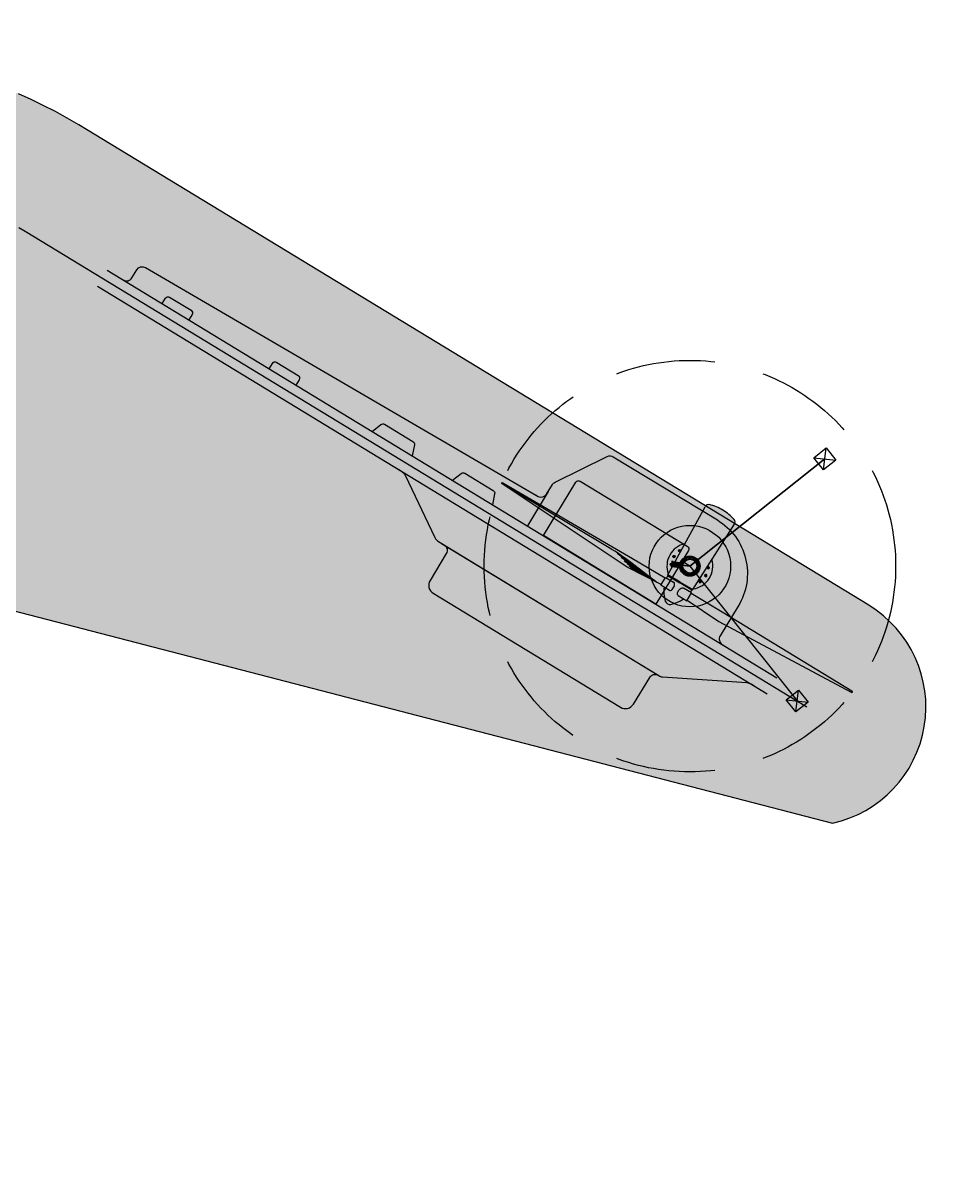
# Model space of a CAD drawing. Extents: x 718366 to 727913, y 5823944 to 5832589.
# Drawn here: x 725038.1 to 725330.2, y 5828177.8 to 5828543.4 of the extents above; entities that cross this region are included whole.
import ezdxf

# ---------------------------------------------------------------- set-up
doc = ezdxf.new("R2010")
doc.units = 0
doc.linetypes.add('HIDDEN', pattern=[9.525, 6.35, -3.175])
doc.linetypes.add('Masterplan - Carcará II rev-I$0$DASHED2', pattern=[0.375, 0.25, -0.125])
for name, color, linetype in [('0-R3D Sombreado parque', 255, 'Continuous'), ('0-R3D WTG Symbol', 7, 'Continuous'), ('0-R3D-FGRP', 1, 'Continuous'), ('0-R3D-N149 TS145-01 ACOPIO PALAS', 1, 'Continuous'), ('0-R3D-N149 TS145-01 ACOPIO TORRE', 1, 'Continuous'), ('0-R3D-N149 TS145-01 CIMENT', 1, 'Continuous'), ('0-R3D-N149 TS145-01 Cimentación', 1, 'Continuous'), ('0-R3D-N149 TS145-01 CRANE BOOM PAD', 1, 'Continuous'), ('0-R3D-N149 TS145-01 CRANE PAD', 1, 'Continuous'), ('0-R3D-N149 TS145-01 ELEMENTOS', 1, 'Continuous'), ('0-R3D-N149 TS145-01 ESCALERA', 1, 'Continuous'), ('0-R3D-N149 TS145-01 GRUA-AUX', 1, 'Continuous'), ('0-R3D-N149 TS145-01 R01', 1, 'Continuous'), ('0-R3D-N149 TS145-01 VIAL', 1, 'Continuous')]:
    doc.layers.add(name, color=color, linetype=linetype)
doc.layers.add('0-R3D Sombreado parque línea', color=255, linetype='Continuous', transparency=0.9)
doc.layers.add('Desplazado_Eje', color=7, linetype='Continuous', true_color=0x005399)

# ---------------------------------------------------------------- blocks, each defined once
blk = doc.blocks.new('N149_TS145_A1')
at = {"layer": '0-R3D-N149 TS145-01 ACOPIO PALAS', "color": 85, "true_color": 0x58ba48}
blk.add_lwpolyline([(35, -71.5), (35, -70.5, -0.414214), (37, -68.5), (47, -68.5, 0.414214), (50, -65.5), (50, 4.5, 0.414214), (47, 7.5), (37, 7.5, -0.414214), (35, 9.5), (35, 9.64)], format="xyb", dxfattribs=at)
at = {"layer": '0-R3D-N149 TS145-01 ACOPIO TORRE', "color": 152, "true_color": 0x2776bb}
blk.add_lwpolyline([(22, -95.39), (22, -94.39, -0.1451), (22.48, -92.76), (34.52, -74.25, 0.1451), (35, -72.61), (35, 10.01, 0.120455), (34.77, 10.93), (22.34, 34.85, -0.120455), (22, 36.23), (22, 37.23)], format="xyb", dxfattribs=at)
blk.add_lwpolyline([(35, -71.5), (35, 9.64)], dxfattribs=at)
at = {"layer": '0-R3D-N149 TS145-01 CIMENT', "color": 5}
blk.add_lwpolyline([(0, 0), (0, -3)], dxfattribs=at)
at = {"layer": '0-R3D-N149 TS145-01 CIMENT', "color": 7}
blk.add_circle((0, 0), 3, dxfattribs=at)
at = {"layer": '0-R3D-N149 TS145-01 Cimentación', "color": 8}
for radius in [13, 3.25, 2.35]:
    blk.add_circle((0, 0), radius, dxfattribs=at)
at = {"layer": '0-R3D-N149 TS145-01 Cimentación', "color": 8, "linetype": 'Masterplan - Carcará II rev-I$0$DASHED2'}
blk.add_circle((0, 0), 2.7, dxfattribs=at)
at = {"layer": '0-R3D-N149 TS145-01 CRANE BOOM PAD', "color": 85, "true_color": 0x58ba48}
blk.add_lwpolyline([(16, -203), (16, -202, 0.414214), (14, -200), (10.96, -200, -0.408557), (8.96, -198.04), (6.15, -52.96, 0.408557), (4.15, -51), (3.15, -51)], format="xyb", dxfattribs=at)
at = {"layer": '0-R3D-N149 TS145-01 CRANE PAD'}
blk.add_lwpolyline([(16, -45), (-4, -45, -0.414214), (-5, -44), (-5, -4, -0.414214), (-4, -3), (16, -3), (16, -45)], format="xyb", close=True, dxfattribs=at)
at = {"layer": '0-R3D-N149 TS145-01 ELEMENTOS', "color": 8}
for radius in [2.8, 2.75, 2.7, 2.67, 2.3, 2.2]:
    blk.add_circle((0, 0), radius, dxfattribs=at)
at = {"layer": '0-R3D-N149 TS145-01 GRUA-AUX', "color": 244, "true_color": 0x991b1e}
for points in [[(16, -79), (12.65, -77.74, -0.312633), (12, -76.81), (12, -66.19, -0.312633), (12.65, -65.26), (16, -64)], [(16, -109), (12.65, -107.74, -0.312633), (12, -106.81), (12, -96.19, -0.312633), (12.65, -95.26), (16, -94)], [(16, -147.5), (14, -147.5, -0.414214), (13, -146.5), (13, -138.5, -0.414214), (14, -137.5), (16, -137.5)], [(16, -187.5), (14, -187.5, -0.414214), (13, -186.5), (13, -178.5, -0.414214), (14, -177.5), (16, -177.5)]]:
    blk.add_lwpolyline(points, format="xyb", dxfattribs=at)
at = {"layer": '0-R3D-N149 TS145-01 R01', "color": 175, "true_color": 0x4554a5}
blk.add_lwpolyline([(6.17, -53.96), (6.15, -52.96, 0.408557), (4.15, -51), (0.58, -51, -0.142091), (-0.49, -50.69), (-16.21, -40.73, -0.256997), (-17.14, -39.04), (-17.14, -0.17, -0.414214), (2.86, 19.83), (14, 19.83, 0.414214), (16, 21.83), (16, 22.83)], format="xyb", dxfattribs=at)
blk.add_lwpolyline([(3.15, -51), (16, -51)], dxfattribs=at)
at = {"layer": '0-R3D-N149 TS145-01 VIAL', "color": 7, "linetype": 'Continuous'}
for points in [[(16, -208), (16, 42.23)], [(22, -208), (22, 42.23)]]:
    blk.add_lwpolyline(points, dxfattribs=at)
blk = doc.blocks.new('TIRANTES')
at = {"layer": '0-R3D-FGRP', "color": 85, "true_color": 0x58ba48}
for points in [[(14.82, 50.43), (9.97, 51.61), (11.15, 56.46), (16, 55.28), (14.82, 50.43), (11.15, 56.46), (16, 55.28), (9.97, 51.61)], [(-51.61, 9.97), (-56.46, 11.15), (-55.28, 16), (-50.43, 14.82), (-51.61, 9.97), (-55.28, 16), (-50.43, 14.82), (-56.46, 11.15)]]:
    blk.add_lwpolyline(points, dxfattribs=at)
at = {"layer": '0-R3D-FGRP'}
for points in [[(-53.45, 12.98), (0, 0), (3.12, -5.12), (0, 0), (12.98, 53.45)], [(0, 0), (-53.45, 12.98)]]:
    blk.add_lwpolyline(points, dxfattribs=at)
at = {"layer": '0-R3D-FGRP', "color": 7}
blk.add_lwpolyline([(0, 0), (12.98, 53.45)], dxfattribs=at)
at = {"layer": '0-R3D-N149 TS145-01 ESCALERA', "color": 8}
for points in [[(0.61, -2.37), (2.31, -5.27), (3.62, -4.47), (1.92, -1.57)], [(2.4, -2.4), (1.1, -3.2)], [(1.25, -3.45), (2.56, -2.66)], [(1.4, -3.71), (2.71, -2.92)], [(1.55, -3.97), (2.86, -3.17)], [(1.71, -4.23), (3.01, -3.43)], [(1.86, -4.49), (3.16, -3.69)], [(2.01, -4.75), (3.31, -3.95)], [(3.83, -4.64), (3.56, -4.21), (2.1, -5.1), (2.36, -5.53), (3.83, -4.64)], [(2.16, -5.01), (3.47, -4.21)], [(2.38, -5.39), (2.52, -5.3), (2.38, -5.06), (2.24, -5.15), (2.38, -5.39)], [(3.55, -4.67), (3.69, -4.59), (3.55, -4.35), (3.41, -4.43), (3.55, -4.67)]]:
    blk.add_lwpolyline(points, dxfattribs=at)
blk = doc.blocks.new('R3D-DC-DW-BLK-00 WTG-01 P')
at = {"true_color": 0xf0f3eb, "transparency": 33554559}
h = blk.add_hatch(color=7, dxfattribs=at)
h.dxf.hatch_style = 1
h.paths.add_polyline_path([(0.92, -7.5), (1.07, -7.25, 0.45781), (7.02, 2.12), (14.24, 13.5, 0.316571), (14.13, 14.92, 0.081248), (10.53, 17.84, 0.081248), (6.25, 19.62, 0.332479), (4.91, 18.98), (-1.61, 7.15, 0.450273), (-6.91, -2.46), (-7.06, -2.74), (-3.07, -5.12)])
h.paths.add_polyline_path([(-6.09, -12.2, 0.10605), (-2.02, -10.45), (-0.97, -11.08), (-0.84, -10.86), (9.23, -17.72), (51.51, -40.27, 0.292434), (51.88, -40.23, 0.329192), (51.7, -39.86), (10.86, -14.98), (0.42, -8.75), (0.53, -8.57), (0.18, -8.35, 0.027593), (0.67, -7.68), (-3.21, -5.36), (-7.1, -3.04, 0.027593), (-7.46, -3.8), (-7.82, -3.58), (-7.93, -3.77), (-18.37, 2.46), (-59.69, 26.62, 0.292434), (-60.06, 26.58, 0.307601), (-59.9, 26.23), (-20, -0.28), (-9.19, -5.88), (-9.32, -6.1), (-8.27, -6.73, 0.10605), (-7.87, -11.14, 0.383159)])
at = {"linetype": 'Continuous'}
h = blk.add_hatch(color=256, dxfattribs=at)
h.dxf.hatch_style = 1
h.paths.add_polyline_path([(3.45, -5.24), (3.62, -5), (3.56, -4.72), (3.32, -4.56), (3.04, -4.61), (2.88, -4.85), (2.93, -5.14), (3.17, -5.3)])
h.paths.add_polyline_path([(3.29, -5.16, 1), (3.2, -4.69, 1)], flags=16)
h.paths.add_polyline_path([(5.16, -3.39), (5.39, -3.22), (5.43, -2.93), (5.26, -2.7), (4.97, -2.66), (4.74, -2.83), (4.7, -3.12), (4.87, -3.35)])
h.paths.add_polyline_path([(5.11, -3.26, 1), (5.02, -2.79, 1)], flags=16)
h.paths.add_polyline_path([(6.12, -0.81), (6.25, -0.56), (6.16, -0.28), (5.91, -0.15), (5.63, -0.23), (5.5, -0.49), (5.58, -0.77), (5.84, -0.9)])
h.paths.add_polyline_path([(5.92, -0.76, 1), (5.83, -0.29, 1)], flags=16)
h.paths.add_polyline_path([(-3.48, 5.25), (-3.64, 5.01), (-3.58, 4.72), (-3.34, 4.56), (-3.06, 4.62), (-2.9, 4.86), (-2.95, 5.14), (-3.19, 5.3)])
h.paths.add_polyline_path([(-3.22, 4.7, 1), (-3.31, 5.17, 1)], flags=16)
h.paths.add_polyline_path([(-5.41, 3.22), (-5.45, 2.94), (-5.28, 2.71), (-4.99, 2.66), (-4.76, 2.84), (-4.72, 3.12), (-4.89, 3.35), (-5.18, 3.4)])
h.paths.add_polyline_path([(-5.04, 2.8, 1), (-5.13, 3.26, 1)], flags=16)
h.paths.add_polyline_path([(-6.19, 0.29), (-5.93, 0.15), (-5.65, 0.24), (-5.52, 0.5), (-5.6, 0.77), (-5.86, 0.91), (-6.14, 0.82), (-6.27, 0.56)])
h.paths.add_polyline_path([(-5.85, 0.29, 1), (-5.94, 0.76, 1)], flags=16)
at = {"ltscale": 0.87736}
blk.add_hatch(color=256, dxfattribs=at).paths.add_polyline_path([(-6.29, -3.2), (-3.07, -5.12), (0.15, -7.04), (0.01, -7.28), (-3.21, -5.36), (-6.44, -3.43)])
for p, q in [((-7.06, -2.74, -2.98), (4.91, 18.98, -2.98)), ((0.92, -7.5, -2.98), (14.2, 13.44, -2.98)), ((-7.1, -3.04, -2.98), (-3.21, -5.36, -2.98)), ((-3.07, -5.12, -2.98), (-7.06, -2.74, -2.98)), ((0.67, -7.68, -2.98), (-3.21, -5.36, -2.98)), ((-3.07, -5.12, -2.98), (0.92, -7.5, -2.98))]:
    blk.add_line(p, q, dxfattribs=at)
at = {"ltscale": 0.87736, "elevation": -2.98, "flags": 128}
for points in [[(-9.19, -5.88), (-20, -0.28), (-59.92, 26.24, -0.292434), (-60.06, 26.58, -0.292434), (-59.69, 26.62), (-18.37, 2.46), (-7.93, -3.77)], [(-10.51, -5.19), (-18.82, 1.15, 0.028472), (-25.8, 5.88), (-59.92, 26.24)], [(-0.84, -10.86), (9.23, -17.72), (51.51, -40.27, 0.292434), (51.88, -40.23, 0.292434), (51.74, -39.88), (10.86, -14.98), (0.42, -8.75)]]:
    blk.add_lwpolyline(points, format="xyb", dxfattribs=at)
for points in [[(-11.19, -4.68), (-23.21, 4.04)], [(-11.2, -4.69), (-21.99, 2.75)], [(-11.21, -4.71), (-20.94, 1.63)], [(-11.23, -4.73), (-20.06, 0.68)], [(-11.23, -4.75), (-19.47, 0.06)], [(-11.25, -4.76), (-18.94, -0.51)], [(-6.54, -7.76), (-9.32, -6.1), (-7.82, -3.58), (-5.22, -5.13)], [(-6.44, -3.43), (-6.29, -3.2)], [(-3.75, -9.42), (-0.97, -11.08), (0.53, -8.57), (-2.06, -7.02)], [(0.01, -7.28), (0.15, -7.04)]]:
    blk.add_lwpolyline(points, dxfattribs=at)
at = {"linetype": 'Continuous', "ltscale": 0.87736, "elevation": -2.98, "flags": 128}
for points in [[(-3.48, 5.25), (-3.19, 5.3), (-2.95, 5.14), (-2.9, 4.86), (-3.06, 4.62), (-3.34, 4.56), (-3.58, 4.72), (-3.64, 5.01), (-3.48, 5.25)], [(-6.27, 0.56), (-6.14, 0.82), (-5.86, 0.91), (-5.6, 0.77), (-5.52, 0.5), (-5.65, 0.24), (-5.93, 0.15), (-6.19, 0.29), (-6.27, 0.56)], [(-5.41, 3.22), (-5.18, 3.4), (-4.89, 3.35), (-4.72, 3.12), (-4.76, 2.84), (-4.99, 2.66), (-5.28, 2.71), (-5.45, 2.94), (-5.41, 3.22)], [(5.39, -3.22), (5.43, -2.93), (5.26, -2.7), (4.97, -2.66), (4.74, -2.83), (4.7, -3.12), (4.87, -3.35), (5.16, -3.39), (5.39, -3.22)], [(6.25, -0.56), (6.16, -0.28), (5.91, -0.15), (5.63, -0.23), (5.5, -0.49), (5.58, -0.77), (5.84, -0.9), (6.12, -0.81), (6.25, -0.56)], [(3.45, -5.24), (3.62, -5), (3.56, -4.72), (3.32, -4.56), (3.04, -4.61), (2.88, -4.85), (2.93, -5.14), (3.17, -5.3), (3.45, -5.24)]]:
    blk.add_lwpolyline(points, close=True, dxfattribs=at)
at = {"linetype": 'HIDDEN', "ltscale": 5}
blk.add_circle((0, 0, -2.98), 65.68, dxfattribs=at)
at = {"linetype": 'Continuous', "ltscale": 0.87736}
for centre in [(-3.27, 4.93, -2.98), (-5.89, 0.53, -2.98), (-5.08, 3.03, -2.98), (5.06, -3.03, -2.98), (5.87, -0.52, -2.98), (3.25, -4.93, -2.98)]:
    blk.add_circle(centre, 0.238, dxfattribs=at)
at = {"ltscale": 0.87736}
for centre, radius, start, end in [((6.01, 18.41, -2.98), 1.24, 76.7493, 152.3851), ((2.94, 5.65, -2.98), 14.36, 58.0677, 76.6475), ((3.41, 5.37, -2.98), 14.36, 41.6939, 60.2738), ((13.17, 14.13, -2.98), 1.24, 325.9563, 39.52), ((-0.39, -6.67, -2.98), 7.63, 151.5334, 157.8557), ((2.22, -8.01, -2.98), 10.56, 173.0268, 197.2412), ((-8.13, -1.84, -2.98), 10.56, 281.1003, 305.3146), ((-5.71, -3.5, -2.98), 7.63, 320.4858, 326.808), ((-6.39, -10.68, -2.98), 1.55, 197.2412, 281.1003)]:
    blk.add_arc(centre, radius, start, end, dxfattribs=at)
at = {"linetype": 'Continuous', "ltscale": 0.87736}
for start, end in [(102.6511, 199.6142), (278.4081, 16.8032)]:
    blk.add_arc((0, 0, -2.98), 7.33, start, end, dxfattribs=at)
at = {"ltscale": 0.87736}
blk.add_ellipse((-5.88, -6.44, -2.98), major_axis=(0.66, 1.31), ratio=0.545801, start_param=3.061596, end_param=6.283185, dxfattribs=at)
at = {"ltscale": 0.87736, "extrusion": (0, 0, -1)}
blk.add_ellipse((-2.9, -8.22, -2.98), major_axis=(0.84, 1.2), ratio=0.545801, start_param=3.061596, end_param=6.283185, dxfattribs=at)
blk = doc.blocks.new('X-LOS1-CV Trazado')
at = {"layer": '0-R3D Sombreado parque', "transparency": 33554623}
h = blk.add_hatch(color=255, dxfattribs=at)
h.dxf.hatch_style = 1
edge = h.paths.add_edge_path()
edge.add_line((724881.6, 5828504.06), (724883.44, 5828502.53))
edge.add_line((724883.44, 5828502.53), (724884.76, 5828501.38))
edge.add_line((724884.76, 5828501.38), (724886.05, 5828500.18))
edge.add_line((724886.05, 5828500.18), (724887.3, 5828498.95))
edge.add_line((724887.3, 5828498.95), (724888.51, 5828497.69))
edge.add_line((724888.51, 5828497.69), (724889.69, 5828496.39))
edge.add_line((724889.69, 5828496.39), (724890.84, 5828495.06))
edge.add_line((724890.84, 5828495.06), (724891.94, 5828493.7))
edge.add_line((724891.94, 5828493.7), (724893, 5828492.31))
edge.add_line((724893, 5828492.31), (724894.03, 5828490.89))
edge.add_line((724894.03, 5828490.89), (724895.01, 5828489.44))
edge.add_line((724895.01, 5828489.44), (724895.96, 5828487.96))
edge.add_line((724895.96, 5828487.96), (724896.86, 5828486.45))
edge.add_line((724896.86, 5828486.45), (724897.72, 5828484.92))
edge.add_line((724897.72, 5828484.92), (724898.53, 5828483.38))
edge.add_line((724898.53, 5828483.38), (724899.3, 5828481.8))
edge.add_line((724899.3, 5828481.8), (724900.03, 5828480.2))
edge.add_line((724900.03, 5828480.2), (724900.71, 5828478.59))
edge.add_line((724900.71, 5828478.59), (724901.34, 5828476.95))
edge.add_line((724901.34, 5828476.95), (724901.93, 5828475.3))
edge.add_line((724901.93, 5828475.3), (724902.47, 5828473.63))
edge.add_line((724902.47, 5828473.63), (724902.97, 5828471.95))
edge.add_line((724902.97, 5828471.95), (724903.41, 5828470.26))
edge.add_line((724903.41, 5828470.26), (724903.87, 5828468.3))
edge.add_line((724903.87, 5828468.3), (724958.83, 5828207.98))
edge.add_arc((724996.01, 5828215.83), 38, 191.9224, 371.9224)
edge.add_line((725033.19, 5828223.68), (725003.58, 5828363.9))
edge.add_line((725003.58, 5828363.9), (725296.57, 5828287.93))
edge.add_arc((725288.35, 5828325.03), 38, 282.4998, 418.6759)
edge.add_line((725308.1, 5828357.49), (725058.42, 5828509.44))
edge.add_line((725058.42, 5828509.44), (725055.97, 5828510.91))
edge.add_line((725055.97, 5828510.91), (725052.26, 5828513.03))
edge.add_line((725052.26, 5828513.03), (725048.44, 5828515.1))
edge.add_line((725048.44, 5828515.1), (725044.58, 5828517.08))
edge.add_line((725044.58, 5828517.08), (725040.67, 5828518.97))
edge.add_line((725040.67, 5828518.97), (725036.72, 5828520.76))
edge.add_line((725036.72, 5828520.76), (725032.73, 5828522.47))
edge.add_line((725032.73, 5828522.47), (725028.7, 5828524.09))
edge.add_line((725028.7, 5828524.09), (725024.84, 5828525.53))
edge.add_line((725024.84, 5828525.53), (724946.41, 5828553.84))
edge.add_line((724946.41, 5828553.84), (724945.4, 5828554.21))
edge.add_line((724945.4, 5828554.21), (724943.67, 5828554.9))
edge.add_line((724943.67, 5828554.9), (724942.06, 5828555.59))
edge.add_line((724942.06, 5828555.59), (724940.47, 5828556.32))
edge.add_line((724940.47, 5828556.32), (724938.9, 5828557.11))
edge.add_line((724938.9, 5828557.11), (724937.35, 5828557.93))
edge.add_line((724937.35, 5828557.93), (724935.83, 5828558.8))
edge.add_line((724935.83, 5828558.8), (724934.33, 5828559.71))
edge.add_line((724934.33, 5828559.71), (724932.86, 5828560.67))
edge.add_line((724932.86, 5828560.67), (724931.42, 5828561.66))
edge.add_line((724931.42, 5828561.66), (724930, 5828562.7))
edge.add_line((724930, 5828562.7), (724928.61, 5828563.77))
edge.add_line((724928.61, 5828563.77), (724927.27, 5828564.88))
edge.add_line((724927.27, 5828564.88), (724925.94, 5828566.03))
edge.add_line((724925.94, 5828566.03), (724924.65, 5828567.23))
edge.add_line((724924.65, 5828567.23), (724923.4, 5828568.45))
edge.add_line((724923.4, 5828568.45), (724922.17, 5828569.71))
edge.add_line((724922.17, 5828569.71), (724920.99, 5828571))
edge.add_line((724920.99, 5828571), (724919.84, 5828572.33))
edge.add_line((724919.84, 5828572.33), (724918.73, 5828573.69))
edge.add_line((724918.73, 5828573.69), (724917.67, 5828575.07))
edge.add_line((724917.67, 5828575.07), (724916.64, 5828576.49))
edge.add_line((724916.64, 5828576.49), (724915.65, 5828577.94))
edge.add_line((724915.65, 5828577.94), (724914.7, 5828579.41))
edge.add_line((724914.7, 5828579.41), (724913.79, 5828580.92))
edge.add_line((724913.79, 5828580.92), (724912.93, 5828582.44))
edge.add_line((724912.93, 5828582.44), (724912.11, 5828583.99))
edge.add_line((724912.11, 5828583.99), (724911.33, 5828585.57))
edge.add_line((724911.33, 5828585.57), (724910.6, 5828587.16))
edge.add_line((724910.6, 5828587.16), (724909.92, 5828588.77))
edge.add_line((724909.92, 5828588.77), (724909.28, 5828590.4))
edge.add_line((724909.28, 5828590.4), (724908.68, 5828592.05))
edge.add_line((724908.68, 5828592.05), (724908.14, 5828593.72))
edge.add_line((724908.14, 5828593.72), (724907.64, 5828595.4))
edge.add_line((724907.64, 5828595.4), (724907.19, 5828597.09))
edge.add_line((724907.19, 5828597.09), (724906.78, 5828598.8))
edge.add_line((724906.78, 5828598.8), (724906.43, 5828600.52))
edge.add_line((724906.43, 5828600.52), (724906.12, 5828602.24))
edge.add_line((724906.12, 5828602.24), (724905.87, 5828603.98))
edge.add_line((724905.87, 5828603.98), (724905.66, 5828605.72))
edge.add_line((724905.66, 5828605.72), (724905.5, 5828607.46))
edge.add_line((724905.5, 5828607.46), (724905.37, 5828609.48))
edge.add_line((724905.37, 5828609.48), (724904.02, 5828637.42))
edge.add_line((724904.02, 5828637.42), (724903.31, 5828652.18))
edge.add_line((724903.31, 5828652.18), (724903.17, 5828654.45))
edge.add_line((724903.17, 5828654.45), (724902.86, 5828657.89))
edge.add_line((724902.86, 5828657.89), (724902.41, 5828661.44))
edge.add_line((724902.41, 5828661.44), (724901.82, 5828664.98))
edge.add_line((724901.82, 5828664.98), (724901.11, 5828668.47))
edge.add_line((724901.11, 5828668.47), (724900.27, 5828671.96))
edge.add_line((724900.27, 5828671.96), (724899.3, 5828675.4))
edge.add_line((724899.3, 5828675.4), (724898.21, 5828678.81))
edge.add_line((724898.21, 5828678.81), (724897, 5828682.17))
edge.add_line((724897, 5828682.17), (724895.66, 5828685.49))
edge.add_line((724895.66, 5828685.49), (724894.2, 5828688.76))
edge.add_line((724894.2, 5828688.76), (724892.63, 5828691.97))
edge.add_line((724892.63, 5828691.97), (724890.93, 5828695.13))
edge.add_line((724890.93, 5828695.13), (724889.13, 5828698.21))
edge.add_line((724889.13, 5828698.21), (724887.21, 5828701.23))
edge.add_line((724887.21, 5828701.23), (724885.18, 5828704.18))
edge.add_line((724885.18, 5828704.18), (724883.06, 5828707.05))
edge.add_line((724883.06, 5828707.05), (724880.81, 5828709.85))
edge.add_line((724880.81, 5828709.85), (724878.48, 5828712.56))
edge.add_line((724878.48, 5828712.56), (724876.05, 5828715.18))
edge.add_line((724876.05, 5828715.18), (724873.52, 5828717.71))
edge.add_line((724873.52, 5828717.71), (724870.9, 5828720.15))
edge.add_line((724870.9, 5828720.15), (724868.19, 5828722.49))
edge.add_line((724868.19, 5828722.49), (724865.4, 5828724.73))
edge.add_line((724865.4, 5828724.73), (724862.53, 5828726.87))
edge.add_line((724862.53, 5828726.87), (724859.59, 5828728.9))
edge.add_line((724859.59, 5828728.9), (724856.57, 5828730.82))
edge.add_line((724856.57, 5828730.82), (724853.48, 5828732.64))
edge.add_line((724853.48, 5828732.64), (724850.33, 5828734.33))
edge.add_line((724850.33, 5828734.33), (724847.13, 5828735.91))
edge.add_line((724847.13, 5828735.91), (724844.18, 5828737.23))
edge.add_line((724844.18, 5828737.23), (724741.85, 5828780.84))
edge.add_line((724741.85, 5828780.84), (724737.22, 5828782.79))
edge.add_line((724737.22, 5828782.79), (724619.18, 5828831.87))
edge.add_line((724619.18, 5828831.87), (724613.48, 5828834.27))
edge.add_line((724613.48, 5828834.27), (724477.34, 5828892.74))
edge.add_line((724477.34, 5828892.74), (724474.44, 5828893.98))
edge.add_line((724474.44, 5828893.98), (724468.05, 5828896.64))
edge.add_line((724468.05, 5828896.64), (724429.15, 5828912.55))
edge.add_line((724429.15, 5828912.55), (724424.28, 5828914.57))
edge.add_line((724424.28, 5828914.57), (724418.58, 5828917.01))
edge.add_line((724418.58, 5828917.01), (724412.83, 5828919.55))
edge.add_line((724412.83, 5828919.55), (724361.51, 5828942.63))
edge.add_line((724361.51, 5828942.63), (724359.93, 5828943.33))
edge.add_line((724359.93, 5828943.33), (724356.63, 5828944.69))
edge.add_line((724356.63, 5828944.69), (724353.14, 5828946.01))
edge.add_line((724353.14, 5828946.01), (724349.6, 5828947.21))
edge.add_line((724349.6, 5828947.21), (724346.03, 5828948.31))
edge.add_line((724346.03, 5828948.31), (724342.44, 5828949.29))
edge.add_line((724342.44, 5828949.29), (724338.81, 5828950.15))
edge.add_line((724338.81, 5828950.15), (724335.15, 5828950.9))
edge.add_line((724335.15, 5828950.9), (724331.48, 5828951.54))
edge.add_line((724331.48, 5828951.54), (724327.78, 5828952.06))
edge.add_line((724327.78, 5828952.06), (724324.07, 5828952.46))
edge.add_line((724324.07, 5828952.46), (724320.36, 5828952.74))
edge.add_line((724320.36, 5828952.74), (724316.62, 5828952.91))
edge.add_line((724316.62, 5828952.91), (724312.9, 5828952.95))
edge.add_line((724312.9, 5828952.95), (724309.16, 5828952.88))
edge.add_line((724309.16, 5828952.88), (724305.73, 5828952.71))
edge.add_line((724305.73, 5828952.71), (724244.79, 5828948.67))
edge.add_line((724244.79, 5828948.67), (724242.32, 5828948.53))
edge.add_line((724242.32, 5828948.53), (724001.45, 5828937.12))
edge.add_line((724001.45, 5828937.12), (723998.28, 5828936.98))
edge.add_line((723998.28, 5828936.98), (723991.94, 5828936.76))
edge.add_line((723991.94, 5828936.76), (723928.87, 5828934.92))
edge.add_line((723928.87, 5828934.92), (723928.08, 5828934.9))
edge.add_line((723928.08, 5828934.9), (723921.23, 5828934.65))
edge.add_line((723921.23, 5828934.65), (723878.74, 5828932.85))
edge.add_line((723878.74, 5828932.85), (723876.16, 5828932.75))
edge.add_line((723876.16, 5828932.75), (723869.81, 5828932.55))
edge.add_line((723869.81, 5828932.55), (723846.96, 5828931.98))
edge.add_line((723846.96, 5828931.98), (723840.62, 5828931.78))
edge.add_line((723840.62, 5828931.78), (723833.54, 5828931.48))
edge.add_line((723833.54, 5828931.48), (723826.46, 5828931.1))
edge.add_line((723826.46, 5828931.1), (723819.39, 5828930.63))
edge.add_line((723819.39, 5828930.63), (723812.43, 5828930.08))
edge.add_line((723812.43, 5828930.08), (723786.24, 5828927.87))
edge.add_line((723786.24, 5828927.87), (723781.59, 5828927.5))
edge.add_line((723781.59, 5828927.5), (723775.4, 5828927.07))
edge.add_line((723775.4, 5828927.07), (723769.24, 5828926.71))
edge.add_line((723769.24, 5828926.71), (723762.96, 5828926.43))
edge.add_line((723762.96, 5828926.43), (723700.69, 5828923.99))
edge.add_line((723700.69, 5828923.99), (723695.85, 5828923.82))
edge.add_line((723695.85, 5828923.82), (723689.54, 5828923.67))
edge.add_line((723689.54, 5828923.67), (723607.74, 5828922.21))
edge.add_line((723607.74, 5828922.21), (723606.93, 5828922.2))
edge.add_line((723606.93, 5828922.2), (723599.93, 5828922.03))
edge.add_line((723599.93, 5828922.03), (723592.85, 5828921.76))
edge.add_line((723592.85, 5828921.76), (723585.88, 5828921.42))
edge.add_line((723585.88, 5828921.42), (723515.79, 5828917.55))
edge.add_line((723515.79, 5828917.55), (723510.27, 5828917.27))
edge.add_line((723510.27, 5828917.27), (723504.08, 5828917.03))
edge.add_line((723504.08, 5828917.03), (723497.8, 5828916.87))
edge.add_line((723497.8, 5828916.87), (723439.95, 5828915.68))
edge.add_line((723439.95, 5828915.68), (723435.57, 5828915.56))
edge.add_line((723435.57, 5828915.56), (723430.44, 5828915.33))
edge.add_line((723430.44, 5828915.33), (723425.47, 5828915.01))
edge.add_line((723425.47, 5828915.01), (723352.24, 5828909.74))
edge.add_line((723352.24, 5828909.74), (723349.29, 5828909.55))
edge.add_line((723349.29, 5828909.55), (723345.29, 5828909.35))
edge.add_line((723345.29, 5828909.35), (723189.18, 5828903.02))
edge.add_line((723189.18, 5828903.02), (723202.45, 5828998.91))
edge.add_line((723202.45, 5828998.91), (723169.96, 5829003.41))
edge.add_line((723169.96, 5829003.41), (723165.95, 5828979.3))
edge.add_line((723165.95, 5828979.3), (723159.31, 5828939.51))
edge.add_line((723159.31, 5828939.51), (723153.65, 5828900.47))
edge.add_line((723153.65, 5828900.47), (723147.98, 5828861.43))
edge.add_line((723147.98, 5828861.43), (723146.95, 5828855.14))
edge.add_line((723146.95, 5828855.14), (723147.12, 5828854.98))
edge.add_line((723147.12, 5828854.98), (723149.77, 5828852.55))
edge.add_line((723149.77, 5828852.55), (723152.49, 5828850.24))
edge.add_line((723152.49, 5828850.24), (723155.29, 5828848.03))
edge.add_line((723155.29, 5828848.03), (723158.19, 5828845.91))
edge.add_line((723158.19, 5828845.91), (723161.15, 5828843.91))
edge.add_line((723161.15, 5828843.91), (723164.17, 5828842.02))
edge.add_line((723164.17, 5828842.02), (723167.28, 5828840.23))
edge.add_line((723167.28, 5828840.23), (723170.45, 5828838.56))
edge.add_line((723170.45, 5828838.56), (723173.67, 5828837.01))
edge.add_line((723173.67, 5828837.01), (723176.95, 5828835.58))
edge.add_line((723176.95, 5828835.58), (723180.28, 5828834.26))
edge.add_line((723180.28, 5828834.26), (723183.66, 5828833.07))
edge.add_line((723183.66, 5828833.07), (723187.07, 5828832))
edge.add_line((723187.07, 5828832), (723190.52, 5828831.06))
edge.add_line((723190.52, 5828831.06), (723194, 5828830.25))
edge.add_line((723194, 5828830.25), (723197.51, 5828829.56))
edge.add_line((723197.51, 5828829.56), (723201.05, 5828829))
edge.add_line((723201.05, 5828829), (723204.6, 5828828.57))
edge.add_line((723204.6, 5828828.57), (723208.17, 5828828.27))
edge.add_line((723208.17, 5828828.27), (723211.74, 5828828.1))
edge.add_line((723211.74, 5828828.1), (723215.28, 5828828.07))
edge.add_line((723215.28, 5828828.07), (723218.24, 5828828.14))
edge.add_line((723218.24, 5828828.14), (723348.72, 5828833.43))
edge.add_line((723348.72, 5828833.43), (723353.65, 5828833.67))
edge.add_line((723353.65, 5828833.67), (723357.44, 5828833.92))
edge.add_line((723357.44, 5828833.92), (723430.59, 5828839.19))
edge.add_line((723430.59, 5828839.19), (723434.54, 5828839.44))
edge.add_line((723434.54, 5828839.44), (723438.35, 5828839.61))
edge.add_line((723438.35, 5828839.61), (723441.8, 5828839.71))
edge.add_line((723441.8, 5828839.71), (723499.58, 5828840.89))
edge.add_line((723499.58, 5828840.89), (723506.55, 5828841.07))
edge.add_line((723506.55, 5828841.07), (723513.63, 5828841.34))
edge.add_line((723513.63, 5828841.34), (723519.79, 5828841.65))
edge.add_line((723519.79, 5828841.65), (723589.84, 5828845.52))
edge.add_line((723589.84, 5828845.52), (723596.13, 5828845.83))
edge.add_line((723596.13, 5828845.83), (723602.3, 5828846.06))
edge.add_line((723602.3, 5828846.06), (723608.56, 5828846.22))
edge.add_line((723608.56, 5828846.22), (723609.1, 5828846.23))
edge.add_line((723609.1, 5828846.23), (723691.12, 5828847.69))
edge.add_line((723691.12, 5828847.69), (723698.07, 5828847.85))
edge.add_line((723698.07, 5828847.85), (723703.49, 5828848.04))
edge.add_line((723703.49, 5828848.04), (723766.16, 5828850.5))
edge.add_line((723766.16, 5828850.5), (723773.13, 5828850.81))
edge.add_line((723773.13, 5828850.81), (723780.21, 5828851.22))
edge.add_line((723780.21, 5828851.22), (723787.26, 5828851.71))
edge.add_line((723787.26, 5828851.71), (723792.48, 5828852.12))
edge.add_line((723792.48, 5828852.12), (723818.61, 5828854.33))
edge.add_line((723818.61, 5828854.33), (723824.88, 5828854.83))
edge.add_line((723824.88, 5828854.83), (723831.04, 5828855.24))
edge.add_line((723831.04, 5828855.24), (723837.21, 5828855.57))
edge.add_line((723837.21, 5828855.57), (723843.39, 5828855.83))
edge.add_line((723843.39, 5828855.83), (723849.08, 5828856))
edge.add_line((723849.08, 5828856), (723871.95, 5828856.58))
edge.add_line((723871.95, 5828856.58), (723878.86, 5828856.8))
edge.add_line((723878.86, 5828856.8), (723881.86, 5828856.92))
edge.add_line((723881.86, 5828856.92), (723924.21, 5828858.71))
edge.add_line((723924.21, 5828858.71), (723930.62, 5828858.94))
edge.add_line((723930.62, 5828858.94), (723931.13, 5828858.96))
edge.add_line((723931.13, 5828858.96), (723994.37, 5828860.8))
edge.add_line((723994.37, 5828860.8), (724001.29, 5828861.04))
edge.add_line((724001.29, 5828861.04), (724004.93, 5828861.2))
edge.add_line((724004.93, 5828861.2), (724246.27, 5828872.63))
edge.add_line((724246.27, 5828872.63), (724249.46, 5828872.81))
edge.add_line((724249.46, 5828872.81), (724320.92, 5828877.55))
edge.add_line((724320.92, 5828877.55), (724381.88, 5828850.14))
edge.add_line((724381.88, 5828850.14), (724388.26, 5828847.32))
edge.add_line((724388.26, 5828847.32), (724394.76, 5828844.54))
edge.add_line((724394.76, 5828844.54), (724400.2, 5828842.28))
edge.add_line((724400.2, 5828842.28), (724439.07, 5828826.38))
edge.add_line((724439.07, 5828826.38), (724444.93, 5828823.94))
edge.add_line((724444.93, 5828823.94), (724447.44, 5828822.87))
edge.add_line((724447.44, 5828822.87), (724583.69, 5828764.35))
edge.add_line((724583.69, 5828764.35), (724589.79, 5828761.77))
edge.add_line((724589.79, 5828761.77), (724707.89, 5828712.68))
edge.add_line((724707.89, 5828712.68), (724712.21, 5828710.86))
edge.add_line((724712.21, 5828710.86), (724826.75, 5828662.05))
edge.add_line((724826.75, 5828662.05), (724829.49, 5828605.28))
edge.add_line((724829.49, 5828605.28), (724829.71, 5828601.66))
edge.add_line((724829.71, 5828601.66), (724830.07, 5828597.77))
edge.add_line((724830.07, 5828597.77), (724830.53, 5828593.9))
edge.add_line((724830.53, 5828593.9), (724831.1, 5828590.04))
edge.add_line((724831.1, 5828590.04), (724831.78, 5828586.18))
edge.add_line((724831.78, 5828586.18), (724832.57, 5828582.37))
edge.add_line((724832.57, 5828582.37), (724833.47, 5828578.57))
edge.add_line((724833.47, 5828578.57), (724834.48, 5828574.8))
edge.add_line((724834.48, 5828574.8), (724835.59, 5828571.06))
edge.add_line((724835.59, 5828571.06), (724836.8, 5828567.35))
edge.add_line((724836.8, 5828567.35), (724838.12, 5828563.68))
edge.add_line((724838.12, 5828563.68), (724839.55, 5828560.04))
edge.add_line((724839.55, 5828560.04), (724841.07, 5828556.45))
edge.add_line((724841.07, 5828556.45), (724842.7, 5828552.9))
edge.add_line((724842.7, 5828552.9), (724844.43, 5828549.4))
edge.add_line((724844.43, 5828549.4), (724846.25, 5828545.95))
edge.add_line((724846.25, 5828545.95), (724848.18, 5828542.56))
edge.add_line((724848.18, 5828542.56), (724850.19, 5828539.22))
edge.add_line((724850.19, 5828539.22), (724852.3, 5828535.93))
edge.add_line((724852.3, 5828535.93), (724854.51, 5828532.71))
edge.add_line((724854.51, 5828532.71), (724856.8, 5828529.55))
edge.add_line((724856.8, 5828529.55), (724859.18, 5828526.46))
edge.add_line((724859.18, 5828526.46), (724861.65, 5828523.44))
edge.add_line((724861.65, 5828523.44), (724864.2, 5828520.48))
edge.add_line((724864.2, 5828520.48), (724866.84, 5828517.6))
edge.add_line((724866.84, 5828517.6), (724869.55, 5828514.8))
edge.add_line((724869.55, 5828514.8), (724872.35, 5828512.08))
edge.add_line((724872.35, 5828512.08), (724875.21, 5828509.43))
edge.add_line((724875.21, 5828509.43), (724878.15, 5828506.87))
edge.add_line((724878.15, 5828506.87), (724880.63, 5828504.84))
edge.add_arc((724848.87, 5828466.22), 50, 50.2782, 50.568, ccw=False)
edge.add_arc((724849.26, 5828465.9), 50, 50.568, 50.8579, ccw=False)
edge.add_line((724881.02, 5828504.52), (724881.17, 5828504.39))
edge.add_line((724881.17, 5828504.39), (724881.6, 5828504.06))
at = {"layer": '0-R3D Sombreado parque línea', "color": 255}
blk.add_lwpolyline([(725003.58, 5828363.9), (725296.57, 5828287.93, 0.675627), (725308.1, 5828357.49), (725058.42, 5828509.44), (725055.97, 5828510.91), (725052.26, 5828513.03), (725048.44, 5828515.1), (725044.58, 5828517.08), (725040.67, 5828518.97), (725036.72, 5828520.76)], format="xyb", dxfattribs=at)
at = {"layer": 'Desplazado_Eje'}
blk.add_lwpolyline([(725036.78, 5828478.11), (725038.79, 5828476.91), (725288.35, 5828325.03)], dxfattribs=at)
at = {"layer": '0-R3D WTG Symbol'}
blk.add_blockref('R3D-DC-DW-BLK-00 WTG-01 P', (725251, 5828370), dxfattribs=at)
at = {"layer": '0-R3D-FGRP', "rotation": 232.1303814224827}
blk.add_blockref('TIRANTES', (725251, 5828370), dxfattribs=at)
at = {"layer": '0-R3D-N149 TS145-01 R01', "linetype": 'Continuous', "rotation": 238.6758805649759}
blk.add_blockref('N149_TS145_A1', (725251, 5828370), dxfattribs=at)

msp = doc.modelspace()

# ---------------------------------------------------------------- block references
msp.add_blockref('X-LOS1-CV Trazado', (0, 0))

doc.saveas('drawing.dxf')
